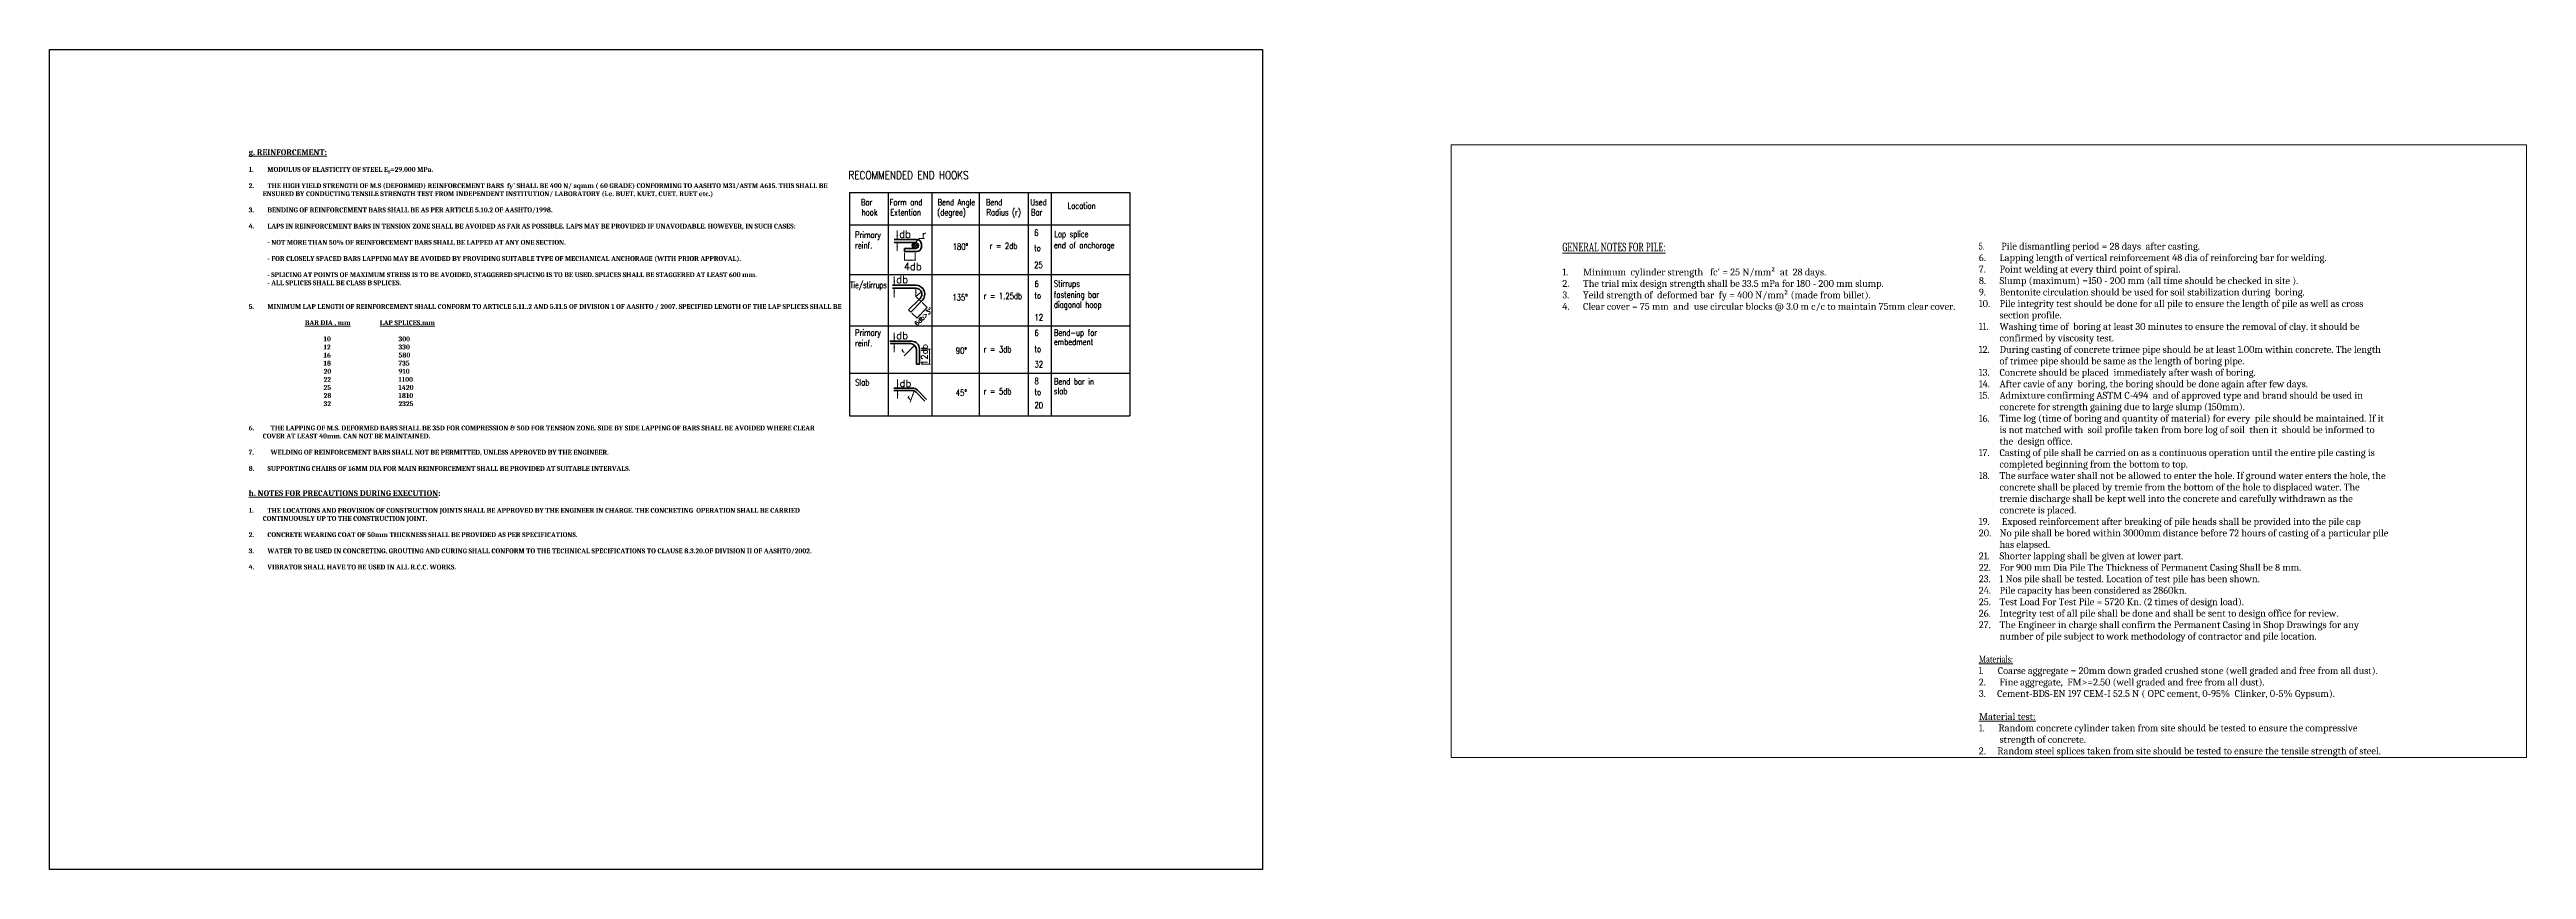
# Model space of a CAD drawing. Header units: millimetres. Extents: x 660635 to 3602845, y -5478610 to -489530.
# Drawn here: x 988742 to 1204731, y -2564203 to -2492705 of the extents above; entities that cross this region are included whole.
import ezdxf

# ---------------------------------------------------------------- set-up
doc = ezdxf.new("R2010")
doc.units = ezdxf.units.MM
doc.header["$LTSCALE"] = 25
doc.header["$MEASUREMENT"] = 0
doc.layers.get('0').update_dxf_attribs({"lineweight": 13})
doc.layers.get('Defpoints').update_dxf_attribs({"color": 230, "lineweight": 9})
for name, color, linetype, lineweight in [('DIM', 8, 'Continuous', 13), ('rod', 191, 'Continuous', 40), ('Sheet-title', 7, 'Continuous', 15), ('text', 7, 'Continuous', 18), ('TITLE', 6, 'Continuous', 9), ('txt', 9, 'Continuous', 5)]:
    doc.layers.add(name, color=color, linetype=linetype, lineweight=lineweight)
doc.styles.add('SIM', font='simplex.shx')
doc.styles.get("Standard").update_dxf_attribs({"font": 'swissl.ttf'})
doc.styles.add('STYLE3', font='ARIALN.TTF', dxfattribs={"width": 0.7, "height": 400})

msp = doc.modelspace()

# ---------------------------------------------------------------- linework, layer by layer
at = {"color": 0}
for p, q in [((1063979.208, -2509864.446), (1064296.881, -2509546.773)), ((1063987.28, -2509707.577), (1064140.012, -2509554.845)), ((1064002.227, -2509922.807), (1064355.242, -2509569.792)), ((1064070.302, -2510003.53), (1064435.965, -2509637.867)), ((1064120.655, -2510034.556), (1064466.992, -2509688.22)), ((1064245.198, -2510058.811), (1064491.246, -2509812.763)), ((1064360.653, -2510024.735), (1064457.17, -2509928.218))]:
    msp.add_line(p, q, dxfattribs=at)
at = {"layer": 'Defpoints', "lineweight": -2, "ltscale": 100}
msp.add_lwpolyline([(988742.481, -2492705.212), (1094503.37, -2492705.212), (1094503.37, -2564203.043), (988742.481, -2564203.043)], close=True, dxfattribs=at)
at = {"layer": 'Defpoints', "ltscale": 50}
msp.add_lwpolyline([(1110969.896, -2501013.488), (1204731.491, -2501013.488), (1204731.491, -2554433.585), (1110969.896, -2554433.585)], close=True, dxfattribs=at)
at = {"layer": 'DIM'}
for p, q in [((1062658.841, -2509282.034), (1062658.841, -2508471.141)), ((1062658.841, -2509538.356), (1062658.841, -2510269.83)), ((1064097.679, -2509665.854), (1064562.397, -2509192.774)), ((1064562.397, -2509192.774), (1065027.115, -2509192.774)), ((1063253.289, -2511076.815), (1064282.587, -2511076.815)), ((1063306.91, -2510425.214), (1063306.91, -2511076.815)), ((1064231.206, -2510425.214), (1064231.206, -2511076.815))]:
    msp.add_line(p, q, dxfattribs=at)
at = {"layer": 'DIM', "linetype": 'ByBlock'}
for p, q in [((1062408.7, -2513257.546), (1062408.7, -2512488.018)), ((1062408.7, -2513517.962), (1062408.7, -2514323.974)), ((1064286.585, -2513517.962), (1064286.585, -2514226.601)), ((1064286.585, -2514226.601), (1064767.77, -2513839.48)), ((1063929.683, -2515684.686), (1064391.164, -2516143.914)), ((1064286.585, -2514226.601), (1064745.106, -2514685.122)), ((1065269.616, -2515209.632), (1064363.181, -2516116.068)), ((1064837.177, -2514777.193), (1065269.616, -2515209.632)), ((1062408.7, -2518139.823), (1062408.7, -2517402.562)), ((1062408.7, -2518348.155), (1062408.7, -2519088.816)), ((1064179.068, -2518500.703), (1063258.359, -2519421.412)), ((1062691.462, -2522226.442), (1062691.462, -2521491.446)), ((1062691.462, -2522434.774), (1062691.462, -2523145.762))]:
    msp.add_line(p, q, dxfattribs=at)
at = {"layer": 'DIM', "color": 2}
for p, q in [((1064790.206, -2520134.539), (1065565.299, -2520134.539)), ((1064806.085, -2518842.682), (1065565.299, -2518842.682))]:
    msp.add_line(p, q, dxfattribs=at)
at = {"layer": 'DIM', "color": 4}
for p, q in [((1065481.918, -2518842.682), (1065481.918, -2520134.539)), ((1064139.423, -2522474.42), (1063783.386, -2523458.315))]:
    msp.add_line(p, q, dxfattribs=at)
at = {"layer": 'DIM', "linetype": 'ByBlock'}
for points in [[(1062593.737, -2508887.315), (1062723.945, -2508887.315), (1062658.841, -2509277.94)], [(1062593.737, -2509928.981), (1062723.945, -2509928.981), (1062658.841, -2509538.356)], [(1063695.294, -2511011.711), (1063695.294, -2511141.919), (1063304.669, -2511076.815)], [(1063840.581, -2511011.711), (1063840.581, -2511141.919), (1064231.206, -2511076.815)], [(1062343.596, -2512866.921), (1062473.804, -2512866.921), (1062408.7, -2513257.546)], [(1062343.596, -2513908.587), (1062473.804, -2513908.587), (1062408.7, -2513517.962)], [(1064221.481, -2513908.587), (1064351.689, -2513908.587), (1064286.585, -2513517.962)], [(1064422.387, -2514033.225), (1064503.893, -2514134.768), (1064767.77, -2513839.48)], [(1064592.445, -2515793.135), (1064684.782, -2515884.94), (1064363.2, -2516116.048)], [(1064948.829, -2515441.843), (1065041.481, -2515533.33), (1065269.616, -2515209.632)], [(1062343.596, -2517749.198), (1062473.804, -2517749.198), (1062408.7, -2518139.823)], [(1062343.596, -2518738.78), (1062473.804, -2518738.78), (1062408.7, -2518348.155)], [(1063855.18, -2518728.569), (1063946.59, -2518821.297), (1064179.068, -2518500.703)], [(1062626.358, -2521835.817), (1062756.567, -2521835.817), (1062691.462, -2522226.442)], [(1062626.358, -2522825.399), (1062756.567, -2522825.399), (1062691.462, -2522434.774)]]:
    msp.add_solid(points, dxfattribs=at)
at = {"layer": 'DIM', "color": 4}
for points in [[(1065416.814, -2519233.307), (1065547.022, -2519233.307), (1065481.918, -2518842.682)], [(1065416.814, -2519743.914), (1065547.022, -2519743.914), (1065481.918, -2520134.539)], [(1063948.872, -2522821.576), (1064071.763, -2522864.611), (1064139.423, -2522474.42)]]:
    msp.add_solid(points, dxfattribs=at)
at = {"layer": 'rod', "color": 200}
for p, q in [((1062405.144, -2509277.94), (1064374.121, -2509277.94)), ((1062405.144, -2509538.356), (1064243.914, -2509538.356)), ((1064764.745, -2509668.563), (1064764.745, -2509928.979)), ((1063306.417, -2510059.187), (1063306.417, -2510319.602)), ((1063306.417, -2510059.187), (1064243.914, -2510059.187)), ((1063306.417, -2510319.602), (1064374.121, -2510319.602)), ((1064504.329, -2509798.771), (1064504.329, -2509798.771)), ((1062258.753, -2513257.546), (1064286.585, -2513257.546)), ((1062258.753, -2513517.962), (1064286.585, -2513517.962)), ((1064571.701, -2514490.243), (1063652.795, -2515409.15)), ((1063652.795, -2515409.15), (1063837.387, -2515592.841)), ((1064839.01, -2514591.218), (1063837.387, -2515592.841)), ((1062028.5, -2518139.823), (1063940.992, -2518139.823)), ((1062044.854, -2518348.155), (1063810.784, -2518348.155)), ((1064331.616, -2518868.987), (1064331.616, -2520134.539)), ((1064331.616, -2520134.539), (1064592.031, -2520134.539)), ((1064592.031, -2518790.862), (1064592.031, -2520134.539)), ((1062368.175, -2522226.442), (1063972.47, -2522226.442)), ((1062368.175, -2522434.774), (1063940.109, -2522434.774)), ((1064308.393, -2522587.322), (1065076.553, -2523355.483)), ((1064432.824, -2522417.127), (1065223.866, -2523208.169))]:
    msp.add_line(p, q, dxfattribs=at)
msp.add_circle((1064231.206, -2509798.771), 260.416, dxfattribs=at)
for centre, radius, start, end in [((1064243.914, -2509798.771), 260.416, 0, 90), ((1064374.121, -2509668.563), 390.623, 0, 90), ((1064243.914, -2509798.771), 260.416, 270, 0), ((1064374.121, -2509928.979), 390.623, 270, 0), ((1064286.585, -2514038.793), 781.247, 315, 90), ((1064286.585, -2514038.793), 520.831, 315, 90), ((1063810.784, -2518868.987), 520.831, 0, 90), ((1063940.992, -2518790.862), 651.039, 0, 90), ((1063940.109, -2522955.606), 520.831, 45, 90), ((1063972.47, -2522877.481), 651.039, 45, 90)]:
    msp.add_arc(centre, radius, start, end, dxfattribs=at)
at = {"layer": 'txt', "color": 7, "lineweight": 30}
for p, q in [((1058501.337, -2505165.103), (1082954.476, -2505165.103)), ((1058501.337, -2505165.103), (1058501.337, -2524634.331)), ((1082954.476, -2505165.103), (1082954.476, -2524634.331)), ((1058501.337, -2524634.331), (1082954.476, -2524634.331))]:
    msp.add_line(p, q, dxfattribs=at)
at = {"layer": 'txt', "color": 7, "lineweight": 25}
for p, q in [((1061876.428, -2505165.103), (1061876.428, -2524634.331)), ((1065664.795, -2505165.103), (1065664.795, -2524634.331)), ((1069797.559, -2505165.103), (1069797.559, -2524634.331)), ((1074068.082, -2505165.103), (1074068.082, -2524634.331)), ((1076097.569, -2505165.103), (1076097.569, -2524634.331)), ((1058501.337, -2507985.733), (1082954.476, -2507985.733)), ((1058501.337, -2512319.872), (1082954.476, -2512319.872)), ((1058501.337, -2516791.603), (1082954.476, -2516791.603)), ((1058501.337, -2520919.354), (1082954.476, -2520919.354))]:
    msp.add_line(p, q, dxfattribs=at)
at = {"layer": 'txt', "color": 7}
for p, q in [((1064654.868, -2514407.076), (1064571.701, -2514490.243)), ((1064786.927, -2514643.301), (1064758.546, -2514671.682))]:
    msp.add_line(p, q, dxfattribs=at)

# ---------------------------------------------------------------- texts
at = {"layer": 'DIM', "color": 4, "style": 'SIM'}
for s, p in [('6db>3"', (1064399.304, -2516832.751)), ('r', (1063205.981, -2519176.828)), ('r', (1063732.821, -2523264.166))]:
    msp.add_text(s, height=390.625, rotation=45, dxfattribs=at).set_placement(p)
at = {"layer": 'DIM', "color": 2, "linetype": 'ByBlock'}
note = msp.add_mtext_static_columns([''] * 2, width=33929.99405, gutter_width=2393.128, height=5562.42, dxfattribs=dict(at, insert=(1120659.145, -2509551.584), char_height=600, attachment_point=1, style='STYLE3'))
for column, words in zip([note] + note.columns.linked_columns, ["\\A1;{\\fCambria|b0|i0|c0|p18;\\H1.25x;\\L\\C0;GENERAL NOTES FOR PILE:\\P\\pi-1799.22,l1799.22,t1799.22;\\A0;\\H0.80002x;\\W1;\\l\\C7;\\P\\pi-1800,l1800,t1800;1.^IMinimum  cylinder strength   fc' = 25 N/mm²  at  28 days.\\P2.^IThe trial mix design strength shall be 33.5 mPa for 180 - 200 mm slump.\\A1;\\W0.75;\\C0;\\P\\A0;\\W1;\\C7;3.^IYeild strength of  deformed bar  fy = 400 N/\\H0.99998x;mm² (made from billet).\\P4.^IClear cover = 75 mm  and  use circular blocks @ 3.0 m c/c to maintain 75mm clear cover.\\A1;\\W0.75;\\C0;\\P5.^I \\A0;\\W1;\\C7;Pile dismantling period = 28 days  after casting.\\A1;\\W0.75;\\C1;\\P\\A0;\\W1;\\C7;6.^ILapping length of vertical reinforcement 48 dia of reinforcing bar for welding.\\P7.^IPoint welding at every third point of spiral.\\A1;\\W0.75;\\C0;\\P\\A0;\\W1;\\C7;8.^ISlump (maximum) =150 - 200 mm (all time should be checked in site ).\\P9.^IBentonite circulation should be used for soil stabilization during  boring.\\P10.^IPile integrity test should be done for all pile to ensure the length of pile as well as cross section profile.\\P11.^IWashing time of  boring at least 30 minutes to ensure the removal of clay. it should be confirmed by viscosity test.\\P12.^IDuring casting of concrete trimee pipe should be at least 1.00m within concrete. The length of trimee pipe should be same as the length of boring pipe.\\P13.^IConcrete should be placed  immediately after wash of boring.\\P14.^IAfter cavie of any  boring, the boring should be done again after few days.\\P15.^IAdmixture confirming ASTM C-494  and of approved type and brand should be used in concrete for strength gaining due to large slump (150mm).\\P16.^ITime log (time of boring and quantity of material) for every  pile should be maintained. If it is not matched with  soil profile taken from bore log of soil  then it  should be informed to the  design office.\\P17.^ICasting of pile shall be carried on as a continuous operation until the entire pile casting is completed beginning from the bottom to top.\\P18.^IThe surface water shall not be allowed to enter the hole. If ground water enters the hole, the concrete shall be placed by tremie from the bottom of the hole to displaced water. The tremie discharge shall be kept well into the concrete and carefully withdrawn as the concrete is placed.\\P19.^I Exposed reinforcement after breaking of pile heads shall be provided into the pile cap\\P20.^INo pile shall be bored within 3000mm distance before 72 hours of casting of a particular pile has elapsed.\\P}", '\\A1;\\pi-1800,l1800,t1800;{\\fCambria|b0|i0|c0|p18;\\W1;\\C7;21.^IShorter lapping shall be given at lower part.\\P22.^IFor 900 mm Dia Pile The Thickness of Permanent Casing Shall be \\C1;8\\C7; mm. \\P23.^I1 Nos pile shall be tested. Location of test pile has been shown.\\P24.^IPile capacity has been considered as 2860kn.\\P\\C0;25.^ITest Load For Test Pile = 5720 Kn. (2 times of design load).\\P26.^IIntegrity test of all pile shall be done and shall be sent to design office for review.\\P\\C7;27.^IThe Engineer in charge shall confirm the Permanent Casing in Shop Drawings for any number of pile subject to work methodology of contractor and pile location.\\P\\pi-1799.22,l1799.22,t1799.22;\\P\\W0.75;\\L\\C256;Materials:\\P\\l\\C0;1.        \\A0;\\W1;\\C7;Coarse aggregate = 20mm down graded crushed stone (well graded and free from all dust).\\P2.      Fine aggregate,  FM>=2.50 (well graded and free from all dust).\\P3.     Cement-BDS-EN 197 CEM-I 52.5 N ( OPC cement, 0-95%  Clinker, 0-5% Gypsum).\\P\\P\\LMaterial test:\\l\\P1.      Random concrete cylinder taken from site should be tested to ensure the compressive strength of concrete.\\P2.     Random steel splices taken from site should be tested to ensure the tensile strength of steel.\\P}']):
    column.text = words
at = {"layer": 'Sheet-title', "insert": (1006107.8, -2499364.445), "char_height": 408.375, "width": 50815.2121, "attachment_point": 1}
msp.add_mtext("\\A1;{\\fCambria|b0|i0|c0|p18;\\P\\pt1.09853;\\P \\P\\fCambria|b1|i0|c0|p18;\\H1.22436x;\\Lg. REINFORCEMENT:\\P\\H0.84711x;\\l\\P\\pi-1225.125,l1225.125,tz;1.^IMODULUS OF ELASTICITY OF STEEL E\\H0.7x;\\S^ S;\\H1.42857x;=29,000 MPa.\\P\\pi0,l0;\\P\\pi-1225.125,l1225.125;2.^ITHE HIGH YIELD STRENGTH OF M.S (DEFORMED) REINFORCEMENT BARS  fy' SHALL BE 400 N/ sqmm ( 60 GRADE) CONFORMING TO AASHTO M31/ASTM A615. THIS SHALL BE ENSURED BY CONDUCTING TENSILE STRENGTH TEST FROM INDEPENDENT INSTITUTION/ LABORATORY (i.e. BUET, KUET, CUET, RUET etc.)\\P\\pi0,l0;\\P\\pi-1225.125,l1225.125;3.^IBENDING OF REINFORCEMENT BARS SHALL BE AS PER ARTICLE 5.10.2 OF AASHTO/1998.\\P\\pi0,l0;\\P\\pi-1225.125,l1225.125;4.^ILAPS IN REINFORCEMENT BARS IN TENSION ZONE SHALL BE AVOIDED AS FAR AS POSSIBLE. LAPS MAY BE PROVIDED IF UNAVOIDABLE. HOWEVER, IN SUCH CASES:\\P\\pi0,l0;\\P^I- NOT MORE THAN 50% OF REINFORCEMENT BARS SHALL BE LAPPED AT ANY ONE SECTION.\\P\\P^I- FOR CLOSELY SPACED BARS LAPPING MAY BE AVOIDED BY PROVIDING SUITABLE TYPE OF MECHANICAL ANCHORAGE (WITH PRIOR APPROVAL).\\P\\P\\pi-1633.5,l1633.5;^I- SPLICING AT POINTS OF MAXIMUM STRESS IS TO BE AVOIDED, STAGGERED SPLICING IS TO BE USED. SPLICES SHALL BE STAGGERED AT LEAST 600 mm.\\P^I- ALL SPLICES SHALL BE CLASS B SPLICES.\\P\\pi0,l0;\\fArial Narrow|b0|i0|c0|p34;\\H0.96416x;\\P\\pt1.09853;\\fCambria|b0|i0|c0|p18;\\P\\pi-1225.125,l1225.125,tz;\\fCambria|b1|i0|c0|p18;\\H1.037x;5.^IMINIMUM LAP LENGTH OF REINFORCEMENT SHALL CONFORM TO ARTICLE 5.11..2 AND 5.11.5 OF DIVISION 1 OF AASHTO / 2007. SPECIFIED LENGTH OF THE LAP SPLICES SHALL BE \\P\\pi0,l0;\\P^I^I^I\\LBAR DIA , mm\\l^I^I\\LLAP SPLICES,mm\\P\\P\\l^I^I^I^I10^I^I^I^I300\\P^I^I^I^I12^I^I^I^I330\\P^I^I^I^I16^I^I^I^I580\\P^I^I^I^I18^I^I^I^I735\\P^I^I^I^I20^I^I^I^I910\\P^I^I^I^I22^I^I^I^I1100\\P^I^I^I^I25^I^I^I^I1420\\P^I^I^I^I28^I^I^I^I1810\\P^I^I^I^I32^I^I^I^I2325\\H1.00001x;\\P\\P\\P\\pi-1225.125,l1225.125;6.^I  THE LAPPING OF M.S. DEFORMED BARS SHALL BE 35D FOR COMPRESSION & 50D FOR TENSION ZONE. SIDE BY SIDE LAPPING OF BARS SHALL BE AVOIDED WHERE CLEAR COVER AT LEAST 40mm. CAN NOT BE MAINTAINED.\\P\\pi0,l0;\\P\\pi-1225.125,l1225.125;7.^I  WELDING OF REINFORCEMENT BARS SHALL NOT BE PERMITTED, UNLESS APPROVED BY THE ENGINEER.\\fArial Narrow|b1|i0|c0|p34;\\P\\pi0,l0;\\P\\pi-1225.125,l1225.125;\\fCambria|b1|i0|c0|p18;8.^ISUPPORTING CHAIRS OF 16MM DIA FOR MAIN REINFORCEMENT SHALL BE PROVIDED AT SUITABLE INTERVALS.\\P\\pi0,l0;\\P\\P\\H1.18071x;\\Lh. NOTES FOR PRECAUTIONS DURING EXECUTION\\l:\\P\\H0.84696x;\\P\\pi-1225.125,l1225.125;1.^ITHE LOCATIONS AND PROVISION OF CONSTRUCTION JOINTS SHALL BE APPROVED BY THE ENGINEER IN CHARGE. THE CONCRETING  OPERATION SHALL BE CARRIED CONTINUOUSLY UP TO THE CONSTRUCTION JOINT.\\P\\pi0,l0;\\P\\pi-1225.125,l1225.125;2.^ICONCRETE WEARING COAT OF 50mm THICKNESS SHALL BE PROVIDED AS PER SPECIFICATIONS.\\P\\pi0,l0;\\P\\pi-1225.125,l1225.125;3.^IWATER TO BE USED IN CONCRETING, GROUTING AND CURING SHALL CONFORM TO THE TECHNICAL SPECIFICATIONS TO CLAUSE 8.3.20.OF DIVISION II OF AASHTO/2002.\\P\\pi0,l0;\\P\\pi-1225.125,l1225.125;\\H0.9998x;4.^IVIBRATOR SHALL HAVE TO BE USED IN ALL R.C.C. WORKS.}", dxfattribs=at)
at = {"layer": 'text', "style": 'SIM'}
for s, width, p in [('Bar', 0.8, (1059497.031, -2506289.589)), ('hook', 0.8, (1059553.286, -2507168.095)), ('Form and', 0.8, (1061994.409, -2506289.589)), ('Extention', 0.8, (1062050.664, -2507168.095)), ('(degree)', 0.8, (1066151.488, -2507168.095)), (' Bend Angle', 0.8, (1065877.64, -2506289.589)), ('Bend', 0.8, (1070387.199, -2506289.589)), ('Radius (r)', 0.8, (1070443.455, -2507168.095)), ('Used', 0.8, (1074270.43, -2506289.589)), ('Bar', 0.8, (1074326.686, -2507168.095)), ('Location', 0.8, (1077512.248, -2506598.739)), ('Primary', 0.8, (1058988.036, -2509133.605)), ('reinf.', 0.8, (1058988.036, -2510052.866)), ('180%%D', 0.8, (1067495.833, -2510175.364)), ('r = 2db', 0.8, (1070717.699, -2510097.322)), ('to', 0.8, (1074600.32, -2510292.48)), ('6', 0.8, (1074600.32, -2508956.393)), ('end of anchorage', 0.8, (1076317.251, -2510037.489)), ('Lap splice', 0.8, (1076352.069, -2509067.362)), ('25', 0.8, (1074600.32, -2511756.503)), ('Tie/stirrups', 0.670565, (1058567.754, -2513499.551)), ('135%%D', 0.8, (1067468.113, -2514597.608)), ('r = 1.25db', 0.8, (1070199.301, -2514472.494)), ('to', 0.8, (1074631.444, -2514426.314)), ('6', 0.8, (1074631.444, -2513410.068)), ('fastening bar', 0.8, (1076318.738, -2514357.494)), ('Stirrups', 0.8, (1076318.738, -2513396.141)), ('12', 0.8, (1074631.444, -2516338.113)), ('diagonal hoop', 0.8, (1076318.738, -2515229.701)), ('Primary', 0.8, (1058988.036, -2517662.042)), ('reinf.', 0.8, (1058988.036, -2518581.303)), ('6', 0.8, (1074631.444, -2517684.539)), ('embedment', 0.8, (1076318.738, -2518467.893)), ('Bend-up for', 0.8, (1076318.738, -2517662.145)), ('90%%D', 0.8, (1067768.014, -2519237.915)), ('r = 3db', 0.8, (1070199.301, -2519112.801)), ('to', 0.8, (1074631.444, -2519084.594)), ('32', 0.8, (1074631.444, -2520420.681)), ('Slab', 0.8, (1058991.921, -2521998.744)), ('45%%D', 0.8, (1067768.014, -2522907.41)), ('r = 5db', 0.8, (1070199.301, -2522782.296)), ('to', 0.8, (1074631.444, -2522845.91)), ('8', 0.8, (1074631.444, -2521893.632)), ('slab', 0.8, (1076318.738, -2522760.257)), ('Bend bar in', 0.8, (1076318.738, -2521921.28)), ('20', 0.8, (1074631.444, -2523990.093))]:
    msp.add_text(s, height=546.875, dxfattribs=dict(at, width=width)).set_placement(p)
for s, p in [('db', (1062837.578, -2509112.439)), ('r', (1064821.567, -2509130.292)), ('4db', (1063235.849, -2511935.606)), ('db', (1062587.437, -2513070.416)), ('db', (1062587.437, -2517952.693)), ('db', (1062870.2, -2522127.804))]:
    msp.add_text(s, height=625, dxfattribs=at).set_placement(p)
msp.add_text('12db', height=546.875, rotation=90, dxfattribs=at).set_placement((1065307.862, -2520227.115))
at = {"layer": 'TITLE', "color": 1, "lineweight": 30, "style": 'SIM', "width": 0.8}
msp.add_text(' RECOMMENDED END HOOKS', height=703.125, dxfattribs=at).set_placement((1058031.343, -2504010.704))

doc.saveas('drawing.dxf')
